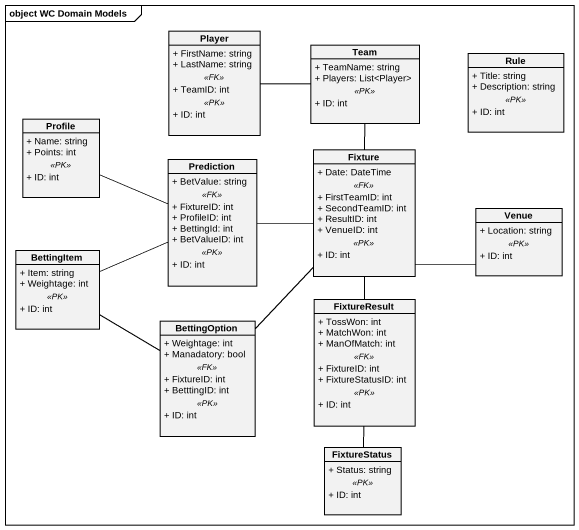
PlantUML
@startuml
mainframe object WC Domain Models
hide circle
hide empty members
skinparam classAttributeIconSize 0
class Player {
  + FirstName: string
  + LastName: string
  .. <<FK>> ..
  + TeamID: int
  .. <<PK>> ..
  + ID: int
}
class Team {
  + TeamName: string
  + Players: List<Player>
  .. <<PK>> ..
  + ID: int
}
class Rule {
  + Title: string
  + Description: string
  .. <<PK>> ..
  + ID: int
}
class Profile {
  + Name: string
  + Points: int
  .. <<PK>> ..
  + ID: int
}
class Prediction {
  + BetValue: string
  .. <<FK>> ..
  + FixtureID: int
  + ProfileID: int
  + BettingId: int
  + BetValueID: int
  .. <<PK>> ..
  + ID: int
}
class Fixture {
  + Date: DateTime
  .. <<FK>> ..
  + FirstTeamID: int
  + SecondTeamID: int
  + ResultID: int
  + VenueID: int
  .. <<PK>> ..
  + ID: int
}
class Venue {
  + Location: string
  .. <<PK>> ..
  + ID: int
}
class BettingItem {
  + Item: string
  + Weightage: int
  .. <<PK>> ..
  + ID: int
}
class BettingOption {
  + Weightage: int
  + Manadatory: bool
  .. <<FK>> ..
  + FixtureID: int
  + BetttingID: int
  .. <<PK>> ..
  + ID: int
}
class FixtureResult {
  + TossWon: int
  + MatchWon: int
  + ManOfMatch: int
  .. <<FK>> ..
  + FixtureID: int
  + FixtureStatusID: int
  .. <<PK>> ..
  + ID: int
}
class FixtureStatus {
  + Status: string
  .. <<PK>> ..
  + ID: int
}
Team -left- Player
Team -- Fixture
Profile -right- Prediction
Prediction -right- Fixture
Fixture -right- Venue
Fixture -- FixtureResult
BettingItem -right- Prediction
BettingOption -up- Fixture
BettingOption -left- BettingItem
FixtureStatus -up- FixtureResult
@enduml
